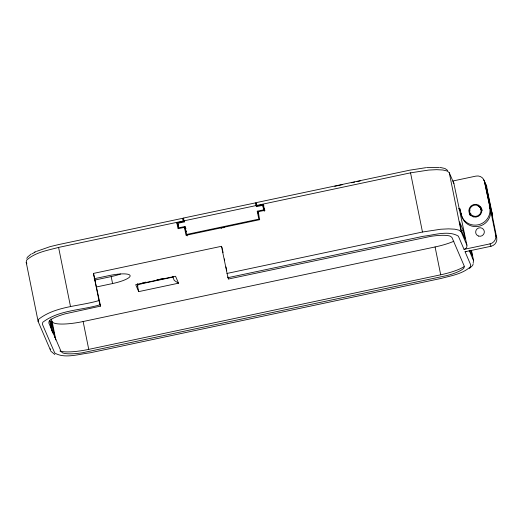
<?xml version="1.0" encoding="UTF-8"?>
<svg xmlns="http://www.w3.org/2000/svg" width="523" height="523" viewBox="0 0 523 523"><rect width="100%" height="100%" fill="white"/><g stroke="black" fill="none" stroke-linecap="round" stroke-linejoin="round"><path stroke-width="0.78" d="M50.195 348.71L50.515 350.305L38.14 321.514L26.209 262.33L26.601 260.16C35.283 252.276 47.626 250.38 58.589 247.412L183.161 221.02L182.717 218.202L184.364 221.981M38.14 321.514L38.532 319.344C55.451 306.027 79.13 306.465 98.965 300.568L93.486 273.418L221.471 246.3L222.105 247.778M473.178 262.84L473.57 260.67L471.471 250.275M473.243 263.755L472.635 265.455L469.366 268.528M26.725 258.349L27.765 256.878L31.132 254.054M34.276 252.334L35.747 251.53M31.949 253.864L35.028 252.178M36.44 251.413L50.031 246.653L58.439 244.62L181.978 218.444M185.959 228.721L185.005 226.511L178.611 227.865L177.696 223.341L184.096 221.981L183.429 218.052L255.727 202.819L256.662 206.624M334.746 186.299L342.715 184.612M351.482 182.756L354.672 182.082M183.867 220.869L256.107 205.565L255.727 202.819M263.938 205.957L263.304 204.473L256.904 205.827L256.819 205.408L410.542 172.838L428.742 170.06L436.607 169.674L442.916 170.008L447.23 171.034L449.264 172.695L453.886 183.442L466.895 245.137A3.635 3.55 -23.2 0 1 464.045 249.366L458.364 236.154C448.525 230.113 434.012 235.121 423.264 236.291L227.963 277.674L221.471 246.3M186.345 231.8L184.436 227.355L178.036 228.708L176.846 222.791L183.246 221.438L183.161 221.02M264.939 210.462L262.736 205.323L256.335 206.677L256.107 205.565M185.005 226.511L186.606 234.448L258.846 219.137L257.244 211.2L263.644 209.847L264.278 211.312M184.436 227.355L186.038 235.291L259.696 219.686L258.101 211.75L264.494 210.39L263.304 204.473M452.964 180.978L475.963 176.101A7.276 7.093 -23.2 0 1 484.475 181.559L490.371 209.141A14.729 14.369 -23.2 0 1 478.82 226.296A14.729 14.369 -23.2 0 1 461.574 215.247L459.887 208.546L458.351 208.873M94.147 278.752L109.157 275.575A19.645 4.249 -11.4 0 1 130.064 275.49A19.645 4.249 -11.4 0 1 112.582 283.551L96.781 286.898M94.585 280.099L111.177 276.589A19.645 4.249 -11.4 0 0 120.545 274.019M459.815 210.174L460.521 210.024M144.27 282.459L145.845 282.126M156.861 279.792L158.436 279.459M160.012 279.125L163.163 278.458M138.7 291.625L135.712 284.675L175.532 276.236L178.52 283.191L138.7 291.625L137.301 284.662L173.558 276.981M226.943 273.451L422.473 232.022L440.673 229.244L448.544 228.858L454.847 229.192L459.168 230.218L461.201 231.872L466.895 245.137M227.963 277.674L228.538 279.001L430.762 236.357A26.163 5.661 -11.4 0 1 450.46 236.278L451.964 237.501L464.3 266.22L464.012 267.822A26.163 5.661 -11.4 0 1 447.544 275.412L82.353 352.79A26.163 5.661 -11.4 0 1 62.655 352.868L61.152 351.639L48.816 322.92L49.103 321.318A26.163 5.661 -11.4 0 1 65.571 313.735L100.553 306.118L99.985 304.791C81.274 310.472 58.851 309.819 42.781 322.286L42.422 324.286L54.752 352.986C64.597 359.033 79.104 354.025 89.858 352.855L441.34 278.38C451.271 275.686 462.463 274 470.334 266.861L470.693 264.854L465.071 251.759A3.635 3.55 -23.2 0 0 465.967 251.445M461.737 230.859L463.319 230.519L465.071 238.965L461.194 229.937L459.567 221.87L463.319 230.519M50.934 318.821L52.15 321.645A29.098 6.296 -11.4 0 0 83.131 321.527L435.084 246.954A29.098 6.296 -11.4 0 0 453.84 241.24M464.045 249.366L489.992 243.868A7.276 7.093 -23.2 0 0 495.699 235.402L490.437 209.292A14.729 14.369 -23.2 0 0 489.208 205.748M465.071 251.759L491.025 246.261A7.276 7.093 -23.2 0 0 496.726 237.795L486.266 185.724A7.276 7.093 -23.2 0 0 484.612 182.442M59.936 351.025A29.098 6.296 -11.4 0 0 88.747 349.377L440.699 274.804A29.098 6.296 -11.4 0 0 464.058 266.632M357.065 181.573L360.255 180.945M425.729 167.706L409.927 170.145L256.375 202.597L256.819 205.408M426.526 167.608L439.268 167.556M440.052 167.412L444.936 168.484L447.734 170.465M54.843 354.516L50.816 351.181M178.52 283.191L174.264 280.465L172.472 276.288M183.488 218.124L183.867 218.849M486.266 185.724L492.163 213.306A14.729 14.369 -23.2 0 1 492.405 217.065M484.475 181.559L490.371 209.141M490.437 209.292L491.463 211.684A14.729 14.369 -23.2 0 0 490.241 208.141M492.163 213.306L491.528 211.835A14.729 14.369 -23.2 0 1 491.797 214.077M495.699 235.402L496.726 237.795M489.992 243.868L491.025 246.261M469.896 250.275L472.112 255.355L471.354 250.863M469.177 250.445L473.57 260.67M258.101 211.75L258.735 213.227M257.244 211.2L258.833 214.894M186.606 234.448L187.241 235.925M177.696 223.341L178.644 225.544M176.846 222.791L178.755 227.237M137.301 284.662L137.895 286.061M93.486 273.418L100.553 306.118M26.209 262.33L26.843 263.808M99.985 304.791L98.965 300.568M228.048 276.974L228.538 279.001M461.273 213.75L461.574 215.247M449.264 172.695L461.201 231.872M435.084 246.954L440.699 274.804M410.542 172.838L422.473 232.022M262.736 205.323L263.644 209.847M222.268 248.569L223.066 252.55M224.354 258.918L224.674 260.506M225.956 266.874L226.76 270.849M137.699 283.492L138.02 285.074M111.177 276.589L112.582 283.551M83.131 321.527L88.747 349.377M58.589 247.412L70.52 306.596M52.15 321.645L55.837 339.95M49.613 320.266L51.797 331.092M453.055 181.801A3.635 3.55 -23.2 0 1 453.886 183.442M470.184 215.273A6.551 6.387 -23.2 0 1 469.863 210.383M478.669 206.428A6.551 6.387 -23.2 0 1 481.892 209.409M480.696 209.344A6.551 6.387 -23.2 0 1 481.977 210.429M52.934 333.138A11.643 0.516 78 0 1 51.091 321.397A11.643 0.516 78 0 1 54.895 337.701M470.622 214.567A6.551 6.387 -23.2 0 1 470.798 213.462M480.761 209.494A6.551 6.387 -23.2 0 1 482.043 210.573M470.118 215.123A6.551 6.387 -23.2 0 1 469.804 210.233M478.081 206.088A6.551 6.387 -23.2 0 1 481.827 209.265M483.455 179.755A7.276 7.093 -23.2 0 1 485.109 183.037M489.737 207.67A14.729 14.369 -23.2 0 1 478.185 224.818A14.729 14.369 -23.2 0 1 460.94 213.77M141.033 283.956A3.635 0.785 -11.4 0 1 141.844 283.211M142.531 282.936A3.635 0.785 -11.4 0 1 143.361 282.682M485.246 183.919A7.276 7.093 -23.2 0 1 486.9 187.201M221.059 228.322A4.367 0.948 -11.4 0 1 222.046 228.015M223.138 227.753A4.367 0.948 -11.4 0 1 224.256 227.551M478.604 236.082A4.367 4.256 -23.2 0 0 484.272 231.107A4.367 4.256 -23.2 0 0 477.139 228.845A4.367 4.256 -23.2 0 0 478.604 236.082M473.237 216.823A6.551 6.387 -23.2 0 0 481.742 209.363A6.551 6.387 -23.2 0 0 471.046 205.97A6.551 6.387 -23.2 0 0 473.237 216.823M473.472 216.143A5.818 5.675 -23.2 0 0 481.029 209.514A5.818 5.675 -23.2 0 0 471.524 206.493A5.818 5.675 -23.2 0 0 473.472 216.143"/></g></svg>
